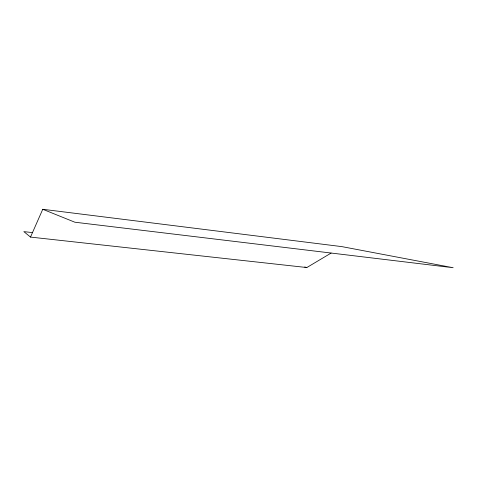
<?xml version="1.0" encoding="UTF-8"?>
<svg xmlns="http://www.w3.org/2000/svg" width="477" height="477" viewBox="0 0 477 477"><rect width="100%" height="100%" fill="white"/><g stroke="black" fill="none" stroke-linecap="round" stroke-linejoin="round"><path stroke-width="0.72" d="M32.728 232.627L23.85 231.631L30.51 237.087L42.757 209.284L341.92 246.633L453.15 267.716L74.853 222.21L42.757 209.284M30.51 237.087L306.83 267.537L331.074 253.096M304.702 266.965L306.83 267.537"/></g></svg>
